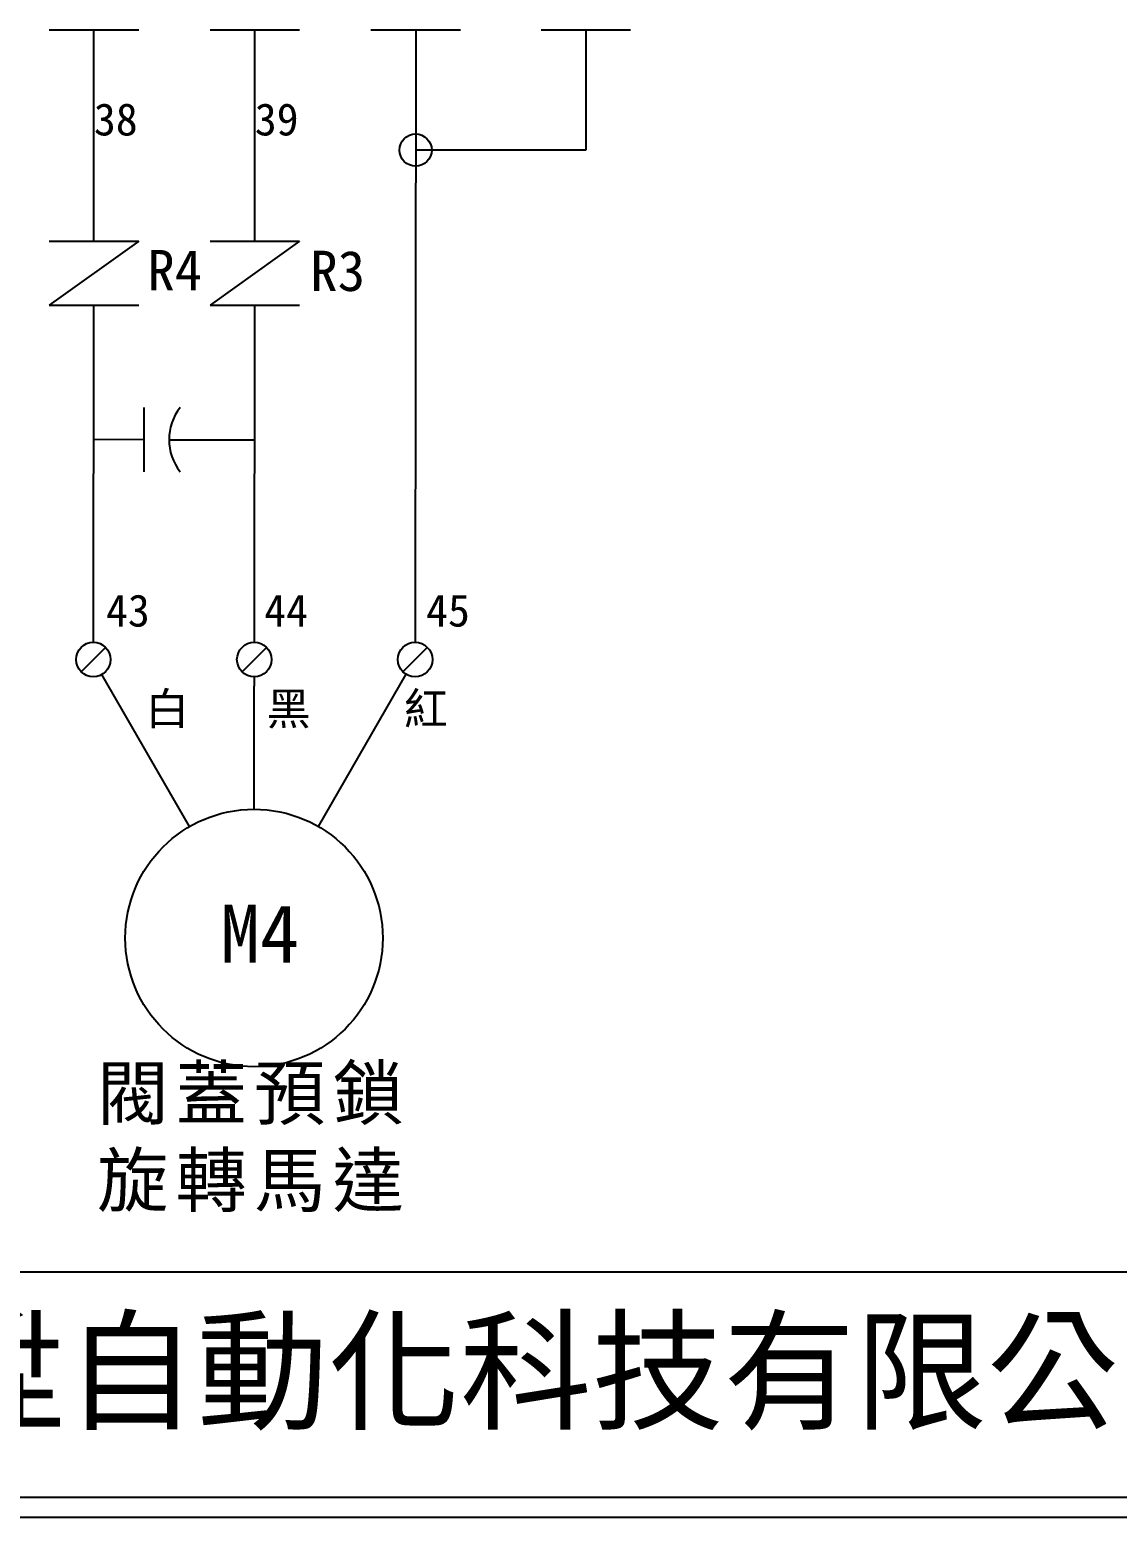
# Model space of a CAD drawing. Extents: x 10 to 297, y 3 to 207.
# Drawn here: x 62.8 to 130.4, y 3 to 95.4 of the extents above; entities that cross this region are included whole.
import ezdxf

# ---------------------------------------------------------------- set-up
doc = ezdxf.new("R2010")
doc.units = 0
doc.layers.get('0').update_dxf_attribs({"linetype": 'CONTINUOUS'})
doc.layers.add('圖框層', color=7, linetype='CONTINUOUS')
doc.layers.add('標尺寸層', color=3, linetype='CONTINUOUS')
doc.styles.add('STSL', font='kaiu.ttf')
doc.styles.add('標楷體', font='kaiu.ttf')

msp = doc.modelspace()

# ---------------------------------------------------------------- linework, layer by layer
for p, q in [((66.766, 82.285), (66.766, 95.419)), ((76.766, 82.285), (76.766, 95.419)), ((86.766, 95.419), (86.73, 57.361)), ((97.337, 95.419), (97.337, 87.934)), ((97.337, 87.934), (86.759, 87.944)), ((86.759, 87.944), (86.759, 87.944)), ((69.55, 82.285), (63.982, 78.312)), ((79.55, 82.285), (73.982, 78.312)), ((66.743, 78.312), (66.729, 57.361)), ((76.743, 78.312), (76.729, 57.361)), ((69.885, 67.949), (69.885, 71.949)), ((69.885, 69.949), (66.738, 69.952)), ((71.435, 69.948), (76.729, 69.948)), ((67.486, 57.047), (65.971, 55.532)), ((77.486, 57.047), (75.971, 55.532)), ((87.486, 57.047), (85.971, 55.532)), ((72.717, 45.917), (67.264, 55.362)), ((76.717, 55.219), (76.717, 54.63)), ((76.717, 46.989), (76.717, 54.63)), ((80.717, 45.917), (86.176, 55.372))]:
    msp.add_line(p, q)
for centre, radius in [((86.759, 87.944), 1), ((66.729, 56.29), 1.071), ((76.729, 56.29), 1.071), ((86.729, 56.29), 1.071), ((76.717, 38.989), 8)]:
    msp.add_circle(centre, radius)
msp.add_arc((74.661, 69.953), 3.226, 141.77552, 218.40176)
at = {"layer": '圖框層', "color": 7}
for p, q in [((11.25, 18.25), (295.75, 18.25)), ((11.25, 4.25), (295.75, 4.25)), ((10, 3), (297, 3))]:
    msp.add_line(p, q, dxfattribs=at)
at = {"layer": '標尺寸層', "color": 7}
for p, q in [((63.982, 95.419), (69.55, 95.419)), ((73.982, 95.419), (79.55, 95.419)), ((83.982, 95.419), (89.55, 95.419)), ((94.553, 95.419), (100.121, 95.419)), ((63.982, 82.285), (69.55, 82.285)), ((73.982, 82.285), (79.55, 82.285)), ((63.982, 78.312), (69.55, 78.312)), ((73.982, 78.312), (79.55, 78.312))]:
    msp.add_line(p, q, dxfattribs=at)

# ---------------------------------------------------------------- texts
at = {"color": 0, "insert": (76.717, 30.989), "char_height": 3.25, "width": 30.80907, "attachment_point": 2, "style": '標楷體'}
msp.add_mtext('{\\T1.1;閥蓋預鎖\\P旋轉馬達}', dxfattribs=at)
at = {"layer": '圖框層', "color": 4, "style": 'STSL'}
for s, height, p in [('38', 2, (66.766, 88.852)), ('39', 2, (76.766, 88.852)), ('R4', 2.5, (70.091, 79.237)), ('R3', 2.5, (80.216, 79.19)), ('43', 2, (67.517, 58.336)), ('44', 2, (77.351, 58.336)), ('45', 2, (87.411, 58.336)), ('白', 2, (69.957, 52.233)), ('紅', 2, (86.034, 52.233)), ('黑', 2, (77.501, 52.233)), ('M4', 3.6, (74.633, 37.466)), ('泓陞自動化科技有限公司', 6, (48.604, 9.076))]:
    msp.add_text(s, height=height, dxfattribs=at).set_placement(p)

doc.saveas('drawing.dxf')
